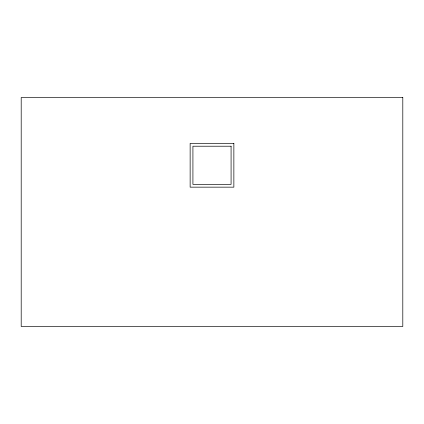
<?xml version="1.0" encoding="UTF-8"?>
<svg xmlns="http://www.w3.org/2000/svg" width="424" height="424" viewBox="0 0 424 424"><rect width="100%" height="100%" fill="white"/><g stroke="black" fill="none" stroke-linecap="round" stroke-linejoin="round"><path stroke-width="0.64" d="M402.8 97.52L21.2 97.52L21.2 326.48L402.8 326.48L402.8 97.52M233.863 143.429L190.138 143.429L190.138 187.154L233.863 187.154L233.863 143.429M231.08 146.216L192.92 146.216L192.92 184.376L231.08 184.376L231.08 146.216"/></g></svg>
